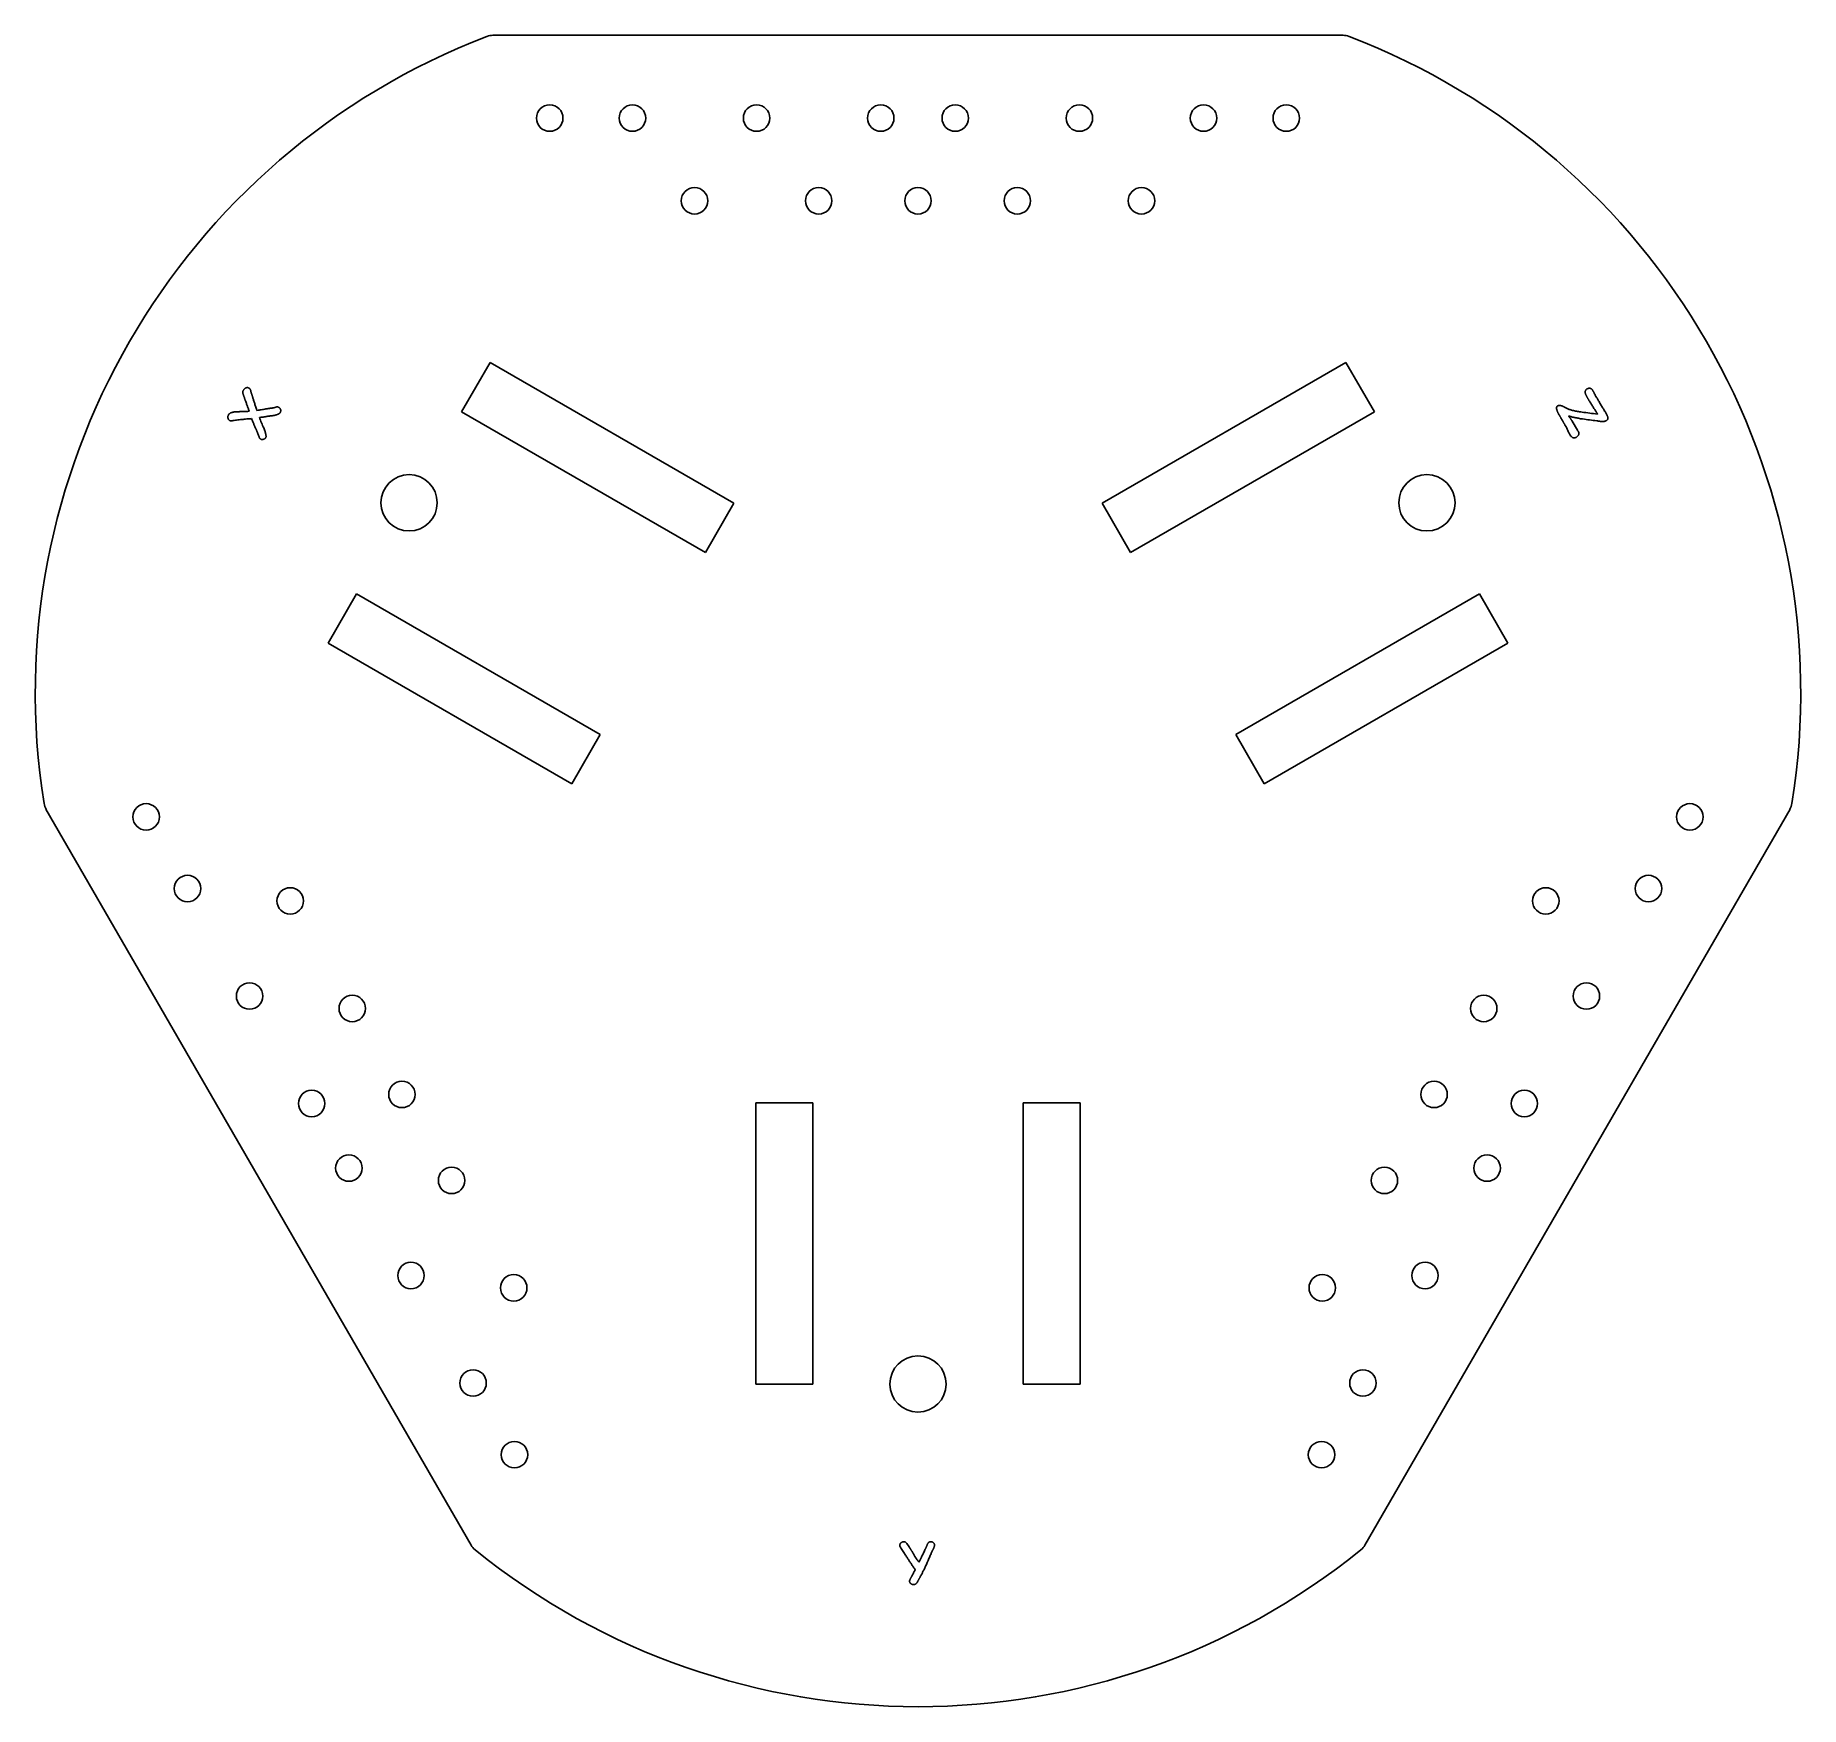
# Model space of a CAD drawing. Header units: millimetres. Extents: x -107 to 107, y -110 to 92.
import ezdxf

# ---------------------------------------------------------------- set-up
doc = ezdxf.new("R2010")
doc.units = ezdxf.units.MM

msp = doc.modelspace()

# ---------------------------------------------------------------- linework, layer by layer
at = {"color": 7, "linetype": 'Continuous', "lineweight": 25}
for p, q in [((-51.36, 92), (51.36, 92)), ((-51.7, 52.46), (-55.14, 46.5)), ((-22.25, 35.46), (-51.7, 52.46)), ((51.7, 52.46), (22.25, 35.46)), ((55.14, 46.5), (51.7, 52.46)), ((-55.14, 46.5), (-25.69, 29.5)), ((25.69, 29.5), (55.14, 46.5)), ((79.04, 45.38), (79.68, 44.26)), ((82.09, 46.22), (82.11, 46.21)), ((-25.69, 29.5), (-22.25, 35.46)), ((22.25, 35.46), (25.69, 29.5)), ((-67.84, 24.5), (-71.28, 18.54)), ((-38.39, 7.5), (-67.84, 24.5)), ((67.84, 24.5), (38.39, 7.5)), ((71.28, 18.54), (67.84, 24.5)), ((-71.28, 18.54), (-41.83, 1.54)), ((41.83, 1.54), (71.28, 18.54)), ((-41.83, 1.54), (-38.39, 7.5)), ((38.39, 7.5), (41.83, 1.54)), ((-53.99, -90.48), (-105.36, -1.52)), ((105.36, -1.52), (53.99, -90.48)), ((-12.7, -37), (-19.58, -37)), ((-19.58, -37), (-19.58, -71)), ((-12.7, -71), (-12.7, -37)), ((19.58, -37), (12.7, -37)), ((12.7, -37), (12.7, -71)), ((19.58, -71), (19.58, -37)), ((-19.58, -71), (-12.7, -71)), ((12.7, -71), (19.58, -71)), ((-1.33, -90.28), (-1.08, -90.67))]:
    msp.add_line(p, q, dxfattribs=at)
for centre, radius in [((-44.5, 82), 1.6), ((-34.5, 82), 1.6), ((-19.5, 82), 1.6), ((-4.5, 82), 1.6), ((4.5, 82), 1.6), ((19.5, 82), 1.6), ((34.5, 82), 1.6), ((44.5, 82), 1.6), ((-27, 72), 1.6), ((-12, 72), 1.6), ((0, 72), 1.6), ((12, 72), 1.6), ((27, 72), 1.6), ((-61.49, 35.5), 3.4), ((61.49, 35.5), 3.4), ((-93.26, -2.46), 1.6), ((93.26, -2.46), 1.6), ((-88.26, -11.12), 1.6), ((88.26, -11.12), 1.6), ((-75.85, -12.62), 1.6), ((75.85, -12.62), 1.6), ((-80.76, -24.11), 1.6), ((80.76, -24.11), 1.6), ((-68.35, -25.61), 1.6), ((68.35, -25.61), 1.6), ((-73.26, -37.1), 1.6), ((-62.35, -36), 1.6), ((62.35, -36), 1.6), ((73.26, -37.1), 1.6), ((-68.76, -44.9), 1.6), ((-56.35, -46.39), 1.6), ((56.35, -46.39), 1.6), ((68.76, -44.9), 1.6), ((-61.26, -57.89), 1.6), ((61.26, -57.89), 1.6), ((-48.85, -59.38), 1.6), ((48.85, -59.38), 1.6), ((0, -71), 3.4), ((-53.76, -70.88), 1.6), ((53.76, -70.88), 1.6), ((-48.76, -79.54), 1.6), ((48.76, -79.54), 1.6)]:
    msp.add_circle(centre, radius, dxfattribs=at)
for centre, radius, start, end in [((-21.65, 12.5), 85, 110.9753, 189.0247), ((-51.36, 90), 2, 90, 110.9753), ((51.36, 90), 2, 69.0247, 90), ((21.65, 12.5), 85, 350.9753, 69.0247), ((-103.62, -0.52), 2, 189.0247, 210), ((103.62, -0.52), 2, 330, 350.9753), ((-52.26, -89.48), 2, 210, 230.9753), ((0, -25), 85, 230.9753, 309.0247), ((52.26, -89.48), 2, 309.0247, 330)]:
    msp.add_arc(centre, radius, start, end, dxfattribs=at)
for points, knots in [([(-81.57, 48.72), (-81.58, 48.76), (-81.58, 48.83), (-81.58, 48.93), (-81.55, 49.03), (-81.52, 49.09), (-81.5, 49.12)], [0, 0, 0, 0, 0.2525295, 0.5004151, 0.7446375, 1, 1, 1, 1]), ([(-81.5, 49.12), (-81.48, 49.15), (-81.44, 49.21), (-81.37, 49.29), (-81.29, 49.35), (-81.2, 49.39), (-81.1, 49.42), (-81.01, 49.42), (-80.92, 49.41), (-80.87, 49.38), (-80.84, 49.37)], [0, 0, 0, 0, 0.136511, 0.268016, 0.396716, 0.528688, 0.656235, 0.773093, 0.886208, 1, 1, 1, 1]), ([(-80.84, 49.37), (-80.82, 49.36), (-80.78, 49.33), (-80.72, 49.27), (-80.68, 49.21), (-80.66, 49.16), (-80.65, 49.13)], [0, 0, 0, 0, 0.244386, 0.487477, 0.736048, 1, 1, 1, 1]), ([(-80.65, 49.13), (-80.64, 49.11), (-80.63, 49.05), (-80.6, 48.97), (-80.58, 48.88), (-80.55, 48.78), (-80.51, 48.67), (-80.48, 48.56), (-80.44, 48.43), (-80.41, 48.35), (-80.4, 48.3)], [0, 0, 0, 0, 0.08872, 0.187715, 0.297303, 0.417487, 0.547197, 0.688249, 0.838827, 1, 1, 1, 1]), ([(80.64, 48.69), (80.63, 48.72), (80.62, 48.78), (80.61, 48.87), (80.61, 48.95), (80.63, 49.03), (80.66, 49.09), (80.7, 49.16), (80.75, 49.21), (80.8, 49.24), (80.82, 49.26)], [0, 0, 0, 0, 0.14803, 0.282781, 0.407954, 0.526737, 0.639483, 0.75354, 0.872857, 1, 1, 1, 1]), ([(80.82, 49.26), (80.86, 49.28), (80.92, 49.31), (81.03, 49.34), (81.14, 49.35), (81.2, 49.33), (81.24, 49.33)], [0, 0, 0, 0, 0.2725329, 0.5227402, 0.7592455, 1, 1, 1, 1]), ([(81.24, 49.33), (81.27, 49.31), (81.32, 49.29), (81.4, 49.25), (81.46, 49.18), (81.49, 49.13), (81.51, 49.11)], [0, 0, 0, 0, 0.25185, 0.49386, 0.742179, 1, 1, 1, 1]), ([(81.51, 49.11), (81.52, 49.09), (81.54, 49.06), (81.57, 49), (81.6, 48.93), (81.64, 48.86), (81.68, 48.78), (81.71, 48.71), (81.74, 48.66), (81.76, 48.62), (81.77, 48.61)], [0, 0, 0, 0, 0.094259, 0.209137, 0.34386, 0.500772, 0.656155, 0.79167, 0.905741, 1, 1, 1, 1]), ([(-81.29, 47.92), (-81.3, 47.95), (-81.32, 48), (-81.35, 48.08), (-81.38, 48.16), (-81.41, 48.26), (-81.45, 48.36), (-81.49, 48.48), (-81.53, 48.6), (-81.56, 48.68), (-81.57, 48.72)], [0, 0, 0, 0, 0.088617, 0.18803, 0.29717, 0.417798, 0.547777, 0.68748, 0.839061, 1, 1, 1, 1]), ([(-80.8, 46.56), (-80.81, 46.61), (-80.85, 46.7), (-80.91, 46.85), (-80.96, 47.01), (-81.03, 47.18), (-81.09, 47.35), (-81.15, 47.53), (-81.22, 47.73), (-81.27, 47.86), (-81.29, 47.92)], [0, 0, 0, 0, 0.1036713, 0.2130199, 0.3292907, 0.4510087, 0.5788019, 0.7131228, 0.8535208, 1, 1, 1, 1]), ([(-80.4, 48.3), (-80.38, 48.25), (-80.35, 48.14), (-80.3, 47.97), (-80.24, 47.79), (-80.18, 47.59), (-80.11, 47.38), (-80.03, 47.16), (-79.96, 46.92), (-79.9, 46.76), (-79.87, 46.67)], [0, 0, 0, 0, 0.096199, 0.200766, 0.312993, 0.434297, 0.563435, 0.700407, 0.846285, 1, 1, 1, 1]), ([(-78.21, 46.92), (-78.15, 46.93), (-78.04, 46.94), (-77.88, 46.97), (-77.74, 47.01), (-77.62, 47.05), (-77.52, 47.08), (-77.41, 47.09), (-77.31, 47.08), (-77.25, 47.05), (-77.22, 47.03)], [0, 0, 0, 0, 0.173002, 0.328966, 0.469239, 0.593474, 0.704277, 0.805396, 0.902824, 1, 1, 1, 1]), ([(-77.22, 47.03), (-77.2, 47.02), (-77.15, 46.99), (-77.09, 46.92), (-77.05, 46.85), (-77.01, 46.76), (-76.99, 46.67), (-77, 46.58), (-77.02, 46.49), (-77.05, 46.43), (-77.06, 46.41)], [0, 0, 0, 0, 0.118479, 0.235365, 0.3565, 0.484919, 0.615011, 0.739921, 0.866636, 1, 1, 1, 1]), ([(77.43, 46.19), (77.41, 46.23), (77.37, 46.29), (77.32, 46.39), (77.28, 46.48), (77.24, 46.57), (77.21, 46.65), (77.19, 46.72), (77.17, 46.8), (77.16, 46.86), (77.15, 46.93), (77.15, 46.98), (77.16, 47.04), (77.18, 47.08), (77.2, 47.13), (77.23, 47.17), (77.26, 47.2), (77.29, 47.22), (77.3, 47.22)], [0, 0, 0, 0, 0.101608, 0.196696, 0.285378, 0.368128, 0.44475, 0.514655, 0.579927, 0.638873, 0.693942, 0.743745, 0.78993, 0.833162, 0.874663, 0.915167, 0.956941, 1, 1, 1, 1]), ([(77.3, 47.22), (77.32, 47.23), (77.36, 47.25), (77.43, 47.27), (77.5, 47.27), (77.59, 47.27), (77.68, 47.25), (77.77, 47.22), (77.88, 47.18), (77.95, 47.15), (77.98, 47.13)], [0, 0, 0, 0, 0.091829, 0.187439, 0.291595, 0.406617, 0.533157, 0.673702, 0.829637, 1, 1, 1, 1]), ([(77.98, 47.13), (78.02, 47.11), (78.08, 47.08), (78.19, 47.02), (78.31, 46.96), (78.39, 46.91), (78.44, 46.89)], [0, 0, 0, 0, 0.213092, 0.452299, 0.713512, 1, 1, 1, 1]), ([(80.92, 48.13), (80.9, 48.16), (80.87, 48.22), (80.82, 48.31), (80.77, 48.39), (80.74, 48.47), (80.7, 48.53), (80.68, 48.59), (80.66, 48.65), (80.65, 48.68), (80.64, 48.69)], [0, 0, 0, 0, 0.175485, 0.336334, 0.484076, 0.615298, 0.732791, 0.836671, 0.925675, 1, 1, 1, 1]), ([(81.51, 47.17), (81.48, 47.22), (81.42, 47.32), (81.33, 47.45), (81.25, 47.59), (81.17, 47.71), (81.1, 47.82), (81.04, 47.93), (80.98, 48.03), (80.94, 48.1), (80.92, 48.13)], [0, 0, 0, 0, 0.152523, 0.297669, 0.434985, 0.564197, 0.685306, 0.797862, 0.902611, 1, 1, 1, 1]), ([(82.11, 46.21), (82.1, 46.23), (82.07, 46.28), (82.02, 46.36), (81.96, 46.45), (81.89, 46.56), (81.81, 46.69), (81.72, 46.84), (81.62, 47), (81.54, 47.11), (81.51, 47.17)], [0, 0, 0, 0, 0.061119, 0.140901, 0.237899, 0.354458, 0.488236, 0.640673, 0.810781, 1, 1, 1, 1]), ([(81.77, 48.61), (81.79, 48.57), (81.84, 48.49), (81.91, 48.36), (82, 48.22), (82.09, 48.07), (82.18, 47.91), (82.29, 47.73), (82.4, 47.53), (82.52, 47.33), (82.64, 47.13), (82.75, 46.94), (82.86, 46.76), (82.96, 46.6), (83.05, 46.44), (83.13, 46.3), (83.2, 46.18), (83.25, 46.1), (83.27, 46.06)], [0, 0, 0, 0, 0.044177, 0.093617, 0.148485, 0.208336, 0.27345, 0.343827, 0.419352, 0.50014, 0.580929, 0.656454, 0.726549, 0.791829, 0.851515, 0.906383, 0.955823, 1, 1, 1, 1]), ([(-83.18, 45.45), (-83.2, 45.47), (-83.25, 45.5), (-83.31, 45.57), (-83.35, 45.66), (-83.38, 45.75), (-83.38, 45.86), (-83.38, 45.96), (-83.35, 46.06), (-83.31, 46.12), (-83.3, 46.15)], [0, 0, 0, 0, 0.113141, 0.225481, 0.342926, 0.470032, 0.601701, 0.731131, 0.862777, 1, 1, 1, 1]), ([(-83.3, 46.15), (-83.28, 46.18), (-83.24, 46.24), (-83.16, 46.3), (-83.05, 46.36), (-82.93, 46.41), (-82.78, 46.45), (-82.62, 46.48), (-82.43, 46.5), (-82.3, 46.51), (-82.23, 46.51)], [0, 0, 0, 0, 0.082417, 0.172437, 0.272107, 0.385974, 0.514135, 0.658325, 0.820058, 1, 1, 1, 1]), ([(-82.86, 45.41), (-82.89, 45.4), (-82.95, 45.39), (-83.03, 45.4), (-83.11, 45.42), (-83.16, 45.44), (-83.18, 45.45)], [0, 0, 0, 0, 0.2701745, 0.5211447, 0.7599646, 1, 1, 1, 1]), ([(-81.69, 45.57), (-81.81, 45.56), (-82.02, 45.54), (-82.32, 45.5), (-82.6, 45.46), (-82.78, 45.42), (-82.86, 45.41)], [0, 0, 0, 0, 0.282207, 0.542842, 0.782046, 1, 1, 1, 1]), ([(-82.23, 46.51), (-82.2, 46.51), (-82.16, 46.51), (-82.08, 46.51), (-82, 46.51), (-81.91, 46.52), (-81.81, 46.52), (-81.71, 46.52), (-81.59, 46.52), (-81.51, 46.52), (-81.47, 46.52)], [0, 0, 0, 0, 0.088558, 0.187391, 0.296491, 0.417162, 0.546797, 0.688028, 0.83824, 1, 1, 1, 1]), ([(-80.52, 45.68), (-80.72, 45.66), (-81.11, 45.63), (-81.5, 45.59), (-81.69, 45.57)], [0, 0, 0, 0, 0.499186, 1, 1, 1, 1]), ([(-81.47, 46.52), (-81.43, 46.53), (-81.34, 46.53), (-81.18, 46.54), (-81, 46.55), (-80.87, 46.56), (-80.8, 46.56)], [0, 0, 0, 0, 0.1877, 0.416757, 0.688444, 1, 1, 1, 1]), ([(-80, 44.45), (-80.02, 44.49), (-80.05, 44.56), (-80.11, 44.68), (-80.17, 44.82), (-80.23, 44.96), (-80.3, 45.12), (-80.37, 45.3), (-80.44, 45.48), (-80.49, 45.61), (-80.52, 45.68)], [0, 0, 0, 0, 0.087826, 0.18638, 0.29567, 0.415801, 0.545629, 0.686326, 0.837783, 1, 1, 1, 1]), ([(-79.87, 46.67), (-79.7, 46.7), (-79.34, 46.75), (-78.98, 46.81), (-78.8, 46.84)], [0, 0, 0, 0, 0.495371, 1, 1, 1, 1]), ([(-78.66, 45.94), (-78.81, 45.92), (-79.12, 45.86), (-79.43, 45.82), (-79.58, 45.8)], [0, 0, 0, 0, 0.500969, 1, 1, 1, 1]), ([(-79.58, 45.8), (-79.49, 45.59), (-79.32, 45.17), (-79.14, 44.75), (-79.05, 44.54)], [0, 0, 0, 0, 0.500186, 1, 1, 1, 1]), ([(-78.8, 46.84), (-78.8, 46.84), (-78.78, 46.85), (-78.74, 46.85), (-78.69, 46.86), (-78.63, 46.87), (-78.54, 46.88), (-78.45, 46.89), (-78.33, 46.91), (-78.25, 46.92), (-78.21, 46.92)], [0, 0, 0, 0, 0.030817, 0.089047, 0.174697, 0.286398, 0.423518, 0.589845, 0.782006, 1, 1, 1, 1]), ([(-77.51, 46.13), (-77.55, 46.12), (-77.63, 46.09), (-77.76, 46.06), (-77.88, 46.04), (-78, 46.02), (-78.13, 46.01), (-78.29, 45.99), (-78.46, 45.97), (-78.59, 45.95), (-78.66, 45.94)], [0, 0, 0, 0, 0.115416, 0.224914, 0.329964, 0.42988, 0.538614, 0.669859, 0.82372, 1, 1, 1, 1]), ([(-77.06, 46.41), (-77.07, 46.39), (-77.09, 46.37), (-77.12, 46.33), (-77.17, 46.29), (-77.22, 46.26), (-77.28, 46.23), (-77.35, 46.19), (-77.42, 46.16), (-77.48, 46.14), (-77.51, 46.13)], [0, 0, 0, 0, 0.085411, 0.179665, 0.284566, 0.400954, 0.530724, 0.673258, 0.829083, 1, 1, 1, 1]), ([(78.17, 44.91), (78.16, 44.93), (78.14, 44.97), (78.1, 45.03), (78.06, 45.1), (78.02, 45.18), (77.97, 45.26), (77.92, 45.35), (77.86, 45.45), (77.8, 45.55), (77.74, 45.65), (77.69, 45.75), (77.63, 45.84), (77.59, 45.92), (77.54, 46), (77.5, 46.07), (77.46, 46.13), (77.44, 46.17), (77.43, 46.19)], [0, 0, 0, 0, 0.044313, 0.093873, 0.148679, 0.208169, 0.273468, 0.343451, 0.419243, 0.499718, 0.580757, 0.655986, 0.726532, 0.791831, 0.851321, 0.906127, 0.955687, 1, 1, 1, 1]), ([(78.77, 43.72), (78.75, 43.76), (78.71, 43.84), (78.64, 43.98), (78.56, 44.14), (78.47, 44.32), (78.39, 44.5), (78.31, 44.66), (78.24, 44.79), (78.19, 44.87), (78.17, 44.91)], [0, 0, 0, 0, 0.093963, 0.20928, 0.3444, 0.500652, 0.656905, 0.791698, 0.906037, 1, 1, 1, 1]), ([(78.44, 46.89), (78.49, 46.87), (78.6, 46.82), (78.78, 46.76), (78.98, 46.7), (79.19, 46.64), (79.43, 46.59), (79.68, 46.54), (79.95, 46.5), (80.14, 46.47), (80.24, 46.45)], [0, 0, 0, 0, 0.093766, 0.19601, 0.306651, 0.426854, 0.556142, 0.694652, 0.842581, 1, 1, 1, 1]), ([(78.61, 46), (78.63, 45.97), (78.68, 45.91), (78.74, 45.82), (78.81, 45.73), (78.86, 45.65), (78.91, 45.57), (78.96, 45.5), (79, 45.44), (79.02, 45.4), (79.04, 45.38)], [0, 0, 0, 0, 0.15911, 0.309346, 0.447912, 0.57763, 0.69852, 0.808851, 0.909338, 1, 1, 1, 1]), ([(80.3, 45.63), (80.22, 45.64), (80.06, 45.66), (79.82, 45.71), (79.6, 45.75), (79.38, 45.79), (79.17, 45.84), (78.98, 45.89), (78.79, 45.95), (78.67, 45.98), (78.61, 46)], [0, 0, 0, 0, 0.142548, 0.279869, 0.412561, 0.539467, 0.661843, 0.779751, 0.892038, 1, 1, 1, 1]), ([(80.24, 46.45), (80.54, 46.42), (81.16, 46.33), (81.78, 46.26), (82.09, 46.22)], [0, 0, 0, 0, 0.499265, 1, 1, 1, 1]), ([(82, 45.4), (81.72, 45.44), (81.15, 45.51), (80.58, 45.59), (80.3, 45.63)], [0, 0, 0, 0, 0.500167, 1, 1, 1, 1]), ([(82.59, 45.33), (82.58, 45.33), (82.55, 45.33), (82.51, 45.33), (82.45, 45.34), (82.38, 45.35), (82.3, 45.36), (82.21, 45.37), (82.11, 45.39), (82.04, 45.4), (82, 45.4)], [0, 0, 0, 0, 0.058629, 0.135337, 0.231763, 0.347914, 0.482187, 0.635982, 0.808122, 1, 1, 1, 1]), ([(83.15, 45.42), (83.12, 45.4), (83.04, 45.36), (82.91, 45.34), (82.76, 45.32), (82.65, 45.32), (82.59, 45.33)], [0, 0, 0, 0, 0.204988, 0.437253, 0.700838, 1, 1, 1, 1]), ([(83.35, 45.71), (83.35, 45.68), (83.34, 45.62), (83.3, 45.54), (83.23, 45.47), (83.18, 45.44), (83.15, 45.42)], [0, 0, 0, 0, 0.250347, 0.487631, 0.735704, 1, 1, 1, 1]), ([(83.27, 46.06), (83.28, 46.03), (83.31, 45.97), (83.34, 45.88), (83.36, 45.79), (83.35, 45.74), (83.35, 45.71)], [0, 0, 0, 0, 0.272674, 0.526987, 0.765969, 1, 1, 1, 1]), ([(-79.62, 43.46), (-79.64, 43.51), (-79.67, 43.61), (-79.72, 43.75), (-79.77, 43.89), (-79.82, 44.02), (-79.87, 44.14), (-79.91, 44.25), (-79.96, 44.35), (-79.99, 44.42), (-80, 44.45)], [0, 0, 0, 0, 0.150795, 0.294468, 0.43019, 0.559357, 0.680282, 0.794492, 0.900506, 1, 1, 1, 1]), ([(-79.43, 43.2), (-79.45, 43.22), (-79.49, 43.25), (-79.55, 43.31), (-79.59, 43.38), (-79.61, 43.43), (-79.62, 43.46)], [0, 0, 0, 0, 0.2369588, 0.4749616, 0.7292083, 1, 1, 1, 1]), ([(-78.8, 43.39), (-78.82, 43.37), (-78.85, 43.32), (-78.92, 43.25), (-79, 43.2), (-79.08, 43.17), (-79.17, 43.15), (-79.26, 43.15), (-79.35, 43.16), (-79.4, 43.19), (-79.43, 43.2)], [0, 0, 0, 0, 0.128532, 0.2524367, 0.3783654, 0.5087549, 0.6376155, 0.7584026, 0.8776261, 1, 1, 1, 1]), ([(-79.05, 44.54), (-79.02, 44.47), (-78.97, 44.32), (-78.9, 44.12), (-78.84, 43.95), (-78.8, 43.79), (-78.78, 43.66), (-78.77, 43.55), (-78.77, 43.46), (-78.79, 43.41), (-78.8, 43.39)], [0, 0, 0, 0, 0.201162, 0.378925, 0.535261, 0.668653, 0.781148, 0.872833, 0.944233, 1, 1, 1, 1]), ([(79.56, 43.43), (79.53, 43.41), (79.46, 43.37), (79.34, 43.34), (79.24, 43.34), (79.13, 43.36), (79.03, 43.42), (78.94, 43.49), (78.85, 43.6), (78.8, 43.68), (78.77, 43.72)], [0, 0, 0, 0, 0.130501, 0.24803, 0.356953, 0.464795, 0.577409, 0.701628, 0.84121, 1, 1, 1, 1]), ([(79.84, 43.75), (79.82, 43.72), (79.8, 43.66), (79.74, 43.57), (79.66, 43.49), (79.6, 43.45), (79.56, 43.43)], [0, 0, 0, 0, 0.235776, 0.473615, 0.72588, 1, 1, 1, 1]), ([(79.68, 44.26), (79.69, 44.25), (79.7, 44.22), (79.73, 44.18), (79.77, 44.14), (79.79, 44.11), (79.79, 44.1)], [0, 0, 0, 0, 0.2091649, 0.4986272, 0.7908351, 1, 1, 1, 1]), ([(79.79, 44.1), (79.81, 44.07), (79.83, 44.02), (79.85, 43.93), (79.86, 43.84), (79.84, 43.78), (79.84, 43.75)], [0, 0, 0, 0, 0.25795, 0.50073, 0.745558, 1, 1, 1, 1]), ([(-2.19, -90.5), (-2.19, -90.47), (-2.19, -90.41), (-2.16, -90.33), (-2.11, -90.25), (-2.07, -90.2), (-2.04, -90.18)], [0, 0, 0, 0, 0.25142, 0.4945, 0.740358, 1, 1, 1, 1]), ([(-2.12, -90.73), (-2.13, -90.71), (-2.16, -90.68), (-2.18, -90.62), (-2.19, -90.56), (-2.19, -90.52), (-2.19, -90.5)], [0, 0, 0, 0, 0.2583793, 0.5112462, 0.7541655, 1, 1, 1, 1]), ([(-1.07, -92.37), (-1.1, -92.32), (-1.17, -92.22), (-1.27, -92.06), (-1.39, -91.88), (-1.51, -91.68), (-1.65, -91.47), (-1.8, -91.24), (-1.96, -90.99), (-2.07, -90.82), (-2.12, -90.73)], [0, 0, 0, 0, 0.088652, 0.18775, 0.297298, 0.417025, 0.547056, 0.687953, 0.838617, 1, 1, 1, 1]), ([(-2.04, -90.18), (-2.02, -90.16), (-1.97, -90.13), (-1.89, -90.09), (-1.81, -90.07), (-1.75, -90.06), (-1.72, -90.06)], [0, 0, 0, 0, 0.25527, 0.499546, 0.746537, 1, 1, 1, 1]), ([(-1.72, -90.06), (-1.69, -90.06), (-1.61, -90.07), (-1.51, -90.11), (-1.41, -90.18), (-1.36, -90.25), (-1.33, -90.28)], [0, 0, 0, 0, 0.229575, 0.463707, 0.715932, 1, 1, 1, 1]), ([(-1.08, -90.67), (-1.07, -90.67), (-1.07, -90.68), (-1.06, -90.7), (-1.05, -90.72), (-1.03, -90.75), (-1.01, -90.78), (-0.98, -90.83), (-0.95, -90.88), (-0.92, -90.93), (-0.88, -90.99), (-0.84, -91.06), (-0.79, -91.14), (-0.74, -91.22), (-0.68, -91.31), (-0.63, -91.41), (-0.56, -91.51), (-0.52, -91.59), (-0.5, -91.62)], [0, 0, 0, 0, 0.008913, 0.02452, 0.047831, 0.078119, 0.115385, 0.160077, 0.211746, 0.270844, 0.336468, 0.409519, 0.490287, 0.577742, 0.672913, 0.774322, 0.883448, 1, 1, 1, 1]), ([(-0.5, -91.62), (-0.47, -91.67), (-0.41, -91.76), (-0.33, -91.9), (-0.25, -92.02), (-0.17, -92.14), (-0.09, -92.25), (-0.02, -92.36), (0.05, -92.45), (0.1, -92.52), (0.12, -92.55)], [0, 0, 0, 0, 0.149197, 0.292306, 0.427416, 0.555283, 0.677134, 0.791792, 0.899103, 1, 1, 1, 1]), ([(0.12, -92.55), (0.14, -92.5), (0.19, -92.41), (0.26, -92.26), (0.34, -92.09), (0.43, -91.91), (0.52, -91.72), (0.62, -91.5), (0.73, -91.28), (0.81, -91.12), (0.84, -91.04)], [0, 0, 0, 0, 0.0889024, 0.1876024, 0.2966094, 0.4169598, 0.5471179, 0.6873344, 0.8383769, 1, 1, 1, 1]), ([(0.84, -91.04), (0.85, -91.02), (0.87, -90.97), (0.9, -90.91), (0.93, -90.83), (0.97, -90.75), (1.01, -90.66), (1.05, -90.57), (1.09, -90.46), (1.13, -90.39), (1.14, -90.35)], [0, 0, 0, 0, 0.087793, 0.187184, 0.296461, 0.415625, 0.545865, 0.687184, 0.83839, 1, 1, 1, 1]), ([(1.14, -90.35), (1.15, -90.33), (1.17, -90.29), (1.21, -90.23), (1.26, -90.18), (1.3, -90.13), (1.36, -90.1), (1.42, -90.08), (1.48, -90.06), (1.53, -90.06), (1.55, -90.06)], [0, 0, 0, 0, 0.140493, 0.272174, 0.394903, 0.512598, 0.628603, 0.747255, 0.869412, 1, 1, 1, 1]), ([(1.82, -91), (1.8, -91.03), (1.77, -91.1), (1.71, -91.23), (1.64, -91.37), (1.57, -91.55), (1.48, -91.74), (1.38, -91.97), (1.27, -92.21), (1.19, -92.39), (1.15, -92.48)], [0, 0, 0, 0, 0.06705, 0.150342, 0.250417, 0.367033, 0.50068, 0.650331, 0.816771, 1, 1, 1, 1]), ([(1.55, -90.06), (1.58, -90.06), (1.64, -90.07), (1.72, -90.09), (1.79, -90.13), (1.84, -90.16), (1.86, -90.18)], [0, 0, 0, 0, 0.251012, 0.497712, 0.743137, 1, 1, 1, 1]), ([(2.01, -90.5), (2.01, -90.51), (2, -90.53), (1.99, -90.57), (1.98, -90.62), (1.96, -90.68), (1.93, -90.75), (1.9, -90.82), (1.86, -90.91), (1.83, -90.97), (1.82, -91)], [0, 0, 0, 0, 0.059695, 0.137076, 0.234573, 0.3497, 0.483182, 0.636469, 0.808227, 1, 1, 1, 1]), ([(1.86, -90.18), (1.88, -90.2), (1.93, -90.24), (1.97, -90.32), (2, -90.41), (2, -90.47), (2.01, -90.5)], [0, 0, 0, 0, 0.256281, 0.498864, 0.743152, 1, 1, 1, 1]), ([(-0.33, -93.46), (-0.35, -93.43), (-0.4, -93.36), (-0.47, -93.26), (-0.56, -93.14), (-0.64, -93.01), (-0.74, -92.86), (-0.84, -92.71), (-0.95, -92.54), (-1.03, -92.43), (-1.07, -92.37)], [0, 0, 0, 0, 0.08896, 0.188428, 0.297992, 0.417655, 0.548029, 0.687903, 0.838896, 1, 1, 1, 1]), ([(-1.02, -94.81), (-1.02, -94.8), (-1.02, -94.78), (-1.01, -94.75), (-0.99, -94.71), (-0.97, -94.66), (-0.95, -94.6), (-0.92, -94.54), (-0.89, -94.47), (-0.84, -94.39), (-0.8, -94.3), (-0.75, -94.2), (-0.69, -94.1), (-0.63, -93.99), (-0.56, -93.87), (-0.49, -93.74), (-0.41, -93.61), (-0.36, -93.51), (-0.33, -93.46)], [0, 0, 0, 0, 0.016042, 0.037675, 0.065881, 0.0996, 0.139838, 0.186872, 0.239301, 0.298565, 0.364112, 0.436218, 0.513759, 0.598475, 0.68975, 0.786475, 0.890074, 1, 1, 1, 1]), ([(1.15, -92.48), (1.12, -92.55), (1.06, -92.7), (0.96, -92.92), (0.86, -93.13), (0.77, -93.32), (0.69, -93.5), (0.6, -93.67), (0.53, -93.82), (0.47, -93.92), (0.45, -93.97)], [0, 0, 0, 0, 0.1530246, 0.2983968, 0.435114, 0.5642033, 0.685179, 0.7980338, 0.9027913, 1, 1, 1, 1]), ([(-0.87, -95.13), (-0.89, -95.11), (-0.93, -95.06), (-0.98, -94.98), (-1.01, -94.9), (-1.02, -94.84), (-1.02, -94.81)], [0, 0, 0, 0, 0.261617, 0.505495, 0.7494, 1, 1, 1, 1]), ([(-0.54, -95.25), (-0.57, -95.25), (-0.63, -95.24), (-0.72, -95.22), (-0.8, -95.18), (-0.84, -95.15), (-0.87, -95.13)], [0, 0, 0, 0, 0.254626, 0.500086, 0.746781, 1, 1, 1, 1]), ([(-0.09, -94.96), (-0.11, -94.99), (-0.14, -95.03), (-0.19, -95.09), (-0.25, -95.14), (-0.3, -95.18), (-0.36, -95.21), (-0.42, -95.23), (-0.48, -95.24), (-0.52, -95.25), (-0.54, -95.25)], [0, 0, 0, 0, 0.150024, 0.289032, 0.419387, 0.541305, 0.660206, 0.773404, 0.886802, 1, 1, 1, 1]), ([(0.45, -93.97), (0.43, -94.01), (0.39, -94.08), (0.33, -94.19), (0.28, -94.29), (0.23, -94.38), (0.18, -94.47), (0.14, -94.55), (0.1, -94.62), (0.06, -94.69), (0.03, -94.74), (0, -94.79), (-0.02, -94.84), (-0.04, -94.88), (-0.06, -94.91), (-0.08, -94.93), (-0.08, -94.95), (-0.09, -94.96), (-0.09, -94.96)], [0, 0, 0, 0, 0.114361, 0.221453, 0.322082, 0.416249, 0.502395, 0.582829, 0.655242, 0.721194, 0.780278, 0.832162, 0.877514, 0.915661, 0.94694, 0.97135, 0.988892, 1, 1, 1, 1])]:
    msp.add_open_spline(points, degree=3, knots=knots, dxfattribs=at)

doc.saveas('drawing.dxf')
